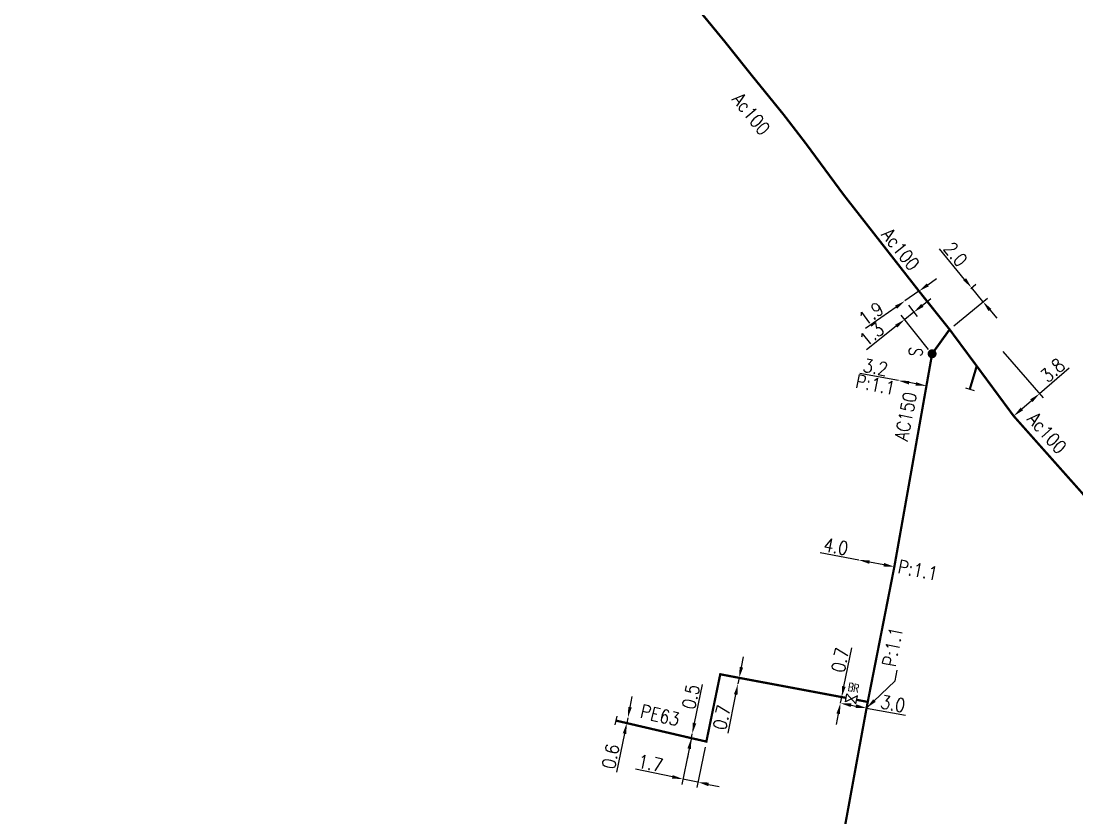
# Model space of a CAD drawing. Header units: millimetres. Extents: x 138988 to 140002, y 128990 to 130001.
# Drawn here: x 139373 to 139490.1, y 129823.9 to 129912.3 of the extents above; entities that cross this region are included whole.
import ezdxf
from ezdxf.enums import TextEntityAlignment as Align

# ---------------------------------------------------------------- set-up
doc = ezdxf.new("R2010")
doc.units = ezdxf.units.MM
doc.header["$PDMODE"] = 34
doc.linetypes.add('L_25_AP', pattern=[2000, 1000, 1000])
doc.linetypes.add('L_25_PE', pattern=[2000, 1000, 1000])
doc.layers.get('0').update_dxf_attribs({"linetype": 'CONTINUOUS'})
doc.layers.get('Defpoints').update_dxf_attribs({"linetype": 'CONTINUOUS'})
for name, color, linetype in [('L_150', 1, 'CONTINUOUS'), ('L_300', 7, 'CONTINUOUS'), ('L_340', 7, 'CONTINUOUS')]:
    doc.layers.add(name, color=color, linetype=linetype)
doc.styles.add('G_ROMANS', font='ROMANS.SHX', dxfattribs={"width": 0.75})
doc.styles.get("Standard").update_dxf_attribs({"font": 'romans.shx', "width": 0.85})
doc.dimstyles.get("Standard").update_dxf_attribs({"dimtxt": 1.5, "dimasz": 1.2, "dimexe": 0.625, "dimexo": 0.625, "dimgap": 0.25, "dimtad": 1, "dimdec": 1, "dimzin": 0, "dimdsep": 46, "dimtxsty": 'Standard', "dimcen": -0.5, "dimadec": 0, "dimazin": 0, "dimtfac": 1, "dimtdec": 1, "dimtmove": 0, "dimatfit": 3, "dimfxl": 0, "dimtolj": 1, "dimtzin": 0, "dimarcsym": 0})

# ---------------------------------------------------------------- blocks, each defined once
blk = doc.blocks.new('*D246')
at = {"layer": 'Defpoints', "color": 0, "linetype": 'Continuous', "transparency": 16777216}
for p in [(139481.52, 129876.06), (139485.99, 129870.93), (139483.12, 129868.44)]:
    blk.add_point(p, dxfattribs=at)
at = {"layer": 'L_150', "color": 0, "linetype": 'Continuous', "lineweight": -2, "transparency": 16777216}
for p, q in [((139481.93, 129875.59), (139486.4, 129870.46)), ((139485.99, 129870.93), (139489.28, 129873.81)), ((139484.03, 129869.23), (139485.08, 129870.15))]:
    blk.add_line(p, q, dxfattribs=at)
at = {"layer": 'L_150', "color": 0, "linetype": 'Continuous', "transparency": 16777216}
for points in [[(139484.95, 129870.3), (139485.21, 129869.99), (139485.99, 129870.93)], [(139483.89, 129869.38), (139484.16, 129869.08), (139483.12, 129868.44)]]:
    blk.add_solid(points, dxfattribs=at)
at = {"layer": 'L_150', "color": 0, "linetype": 'Continuous', "transparency": 16777216, "insert": (139487.43, 129873.52), "char_height": 1.5, "attachment_point": 5, "rotation": 41.0689}
blk.add_mtext('\\A1;3.8', dxfattribs=at)
blk = doc.blocks.new('L_340_07')
at = {"color": 0, "linetype": 'Continuous', "const_width": 0.25, "flags": 128}
blk.add_lwpolyline([(0, 0), (1.25, 0)], dxfattribs=at)
at = {"color": 0, "linetype": 'Continuous', "flags": 128}
blk.add_lwpolyline([(1.25, -0.5), (1.25, 0.5)], dxfattribs=at)
at = {"color": 0, "linetype": 'Continuous', "style": 'G_ROMANS', "width": 0.75, "flags": 3}
for tag, p in [('DEF_LEG', (0.72, -3.47)), ('DEF_COUP', (0.72, -5.97)), ('DEF_TYPE', (0.72, -8.47))]:
    blk.add_attdef(tag, text='', height=1.2, dxfattribs=at).set_placement(p, align=Align.MIDDLE)
blk = doc.blocks.new('*D663')
at = {"layer": 'Defpoints', "color": 0, "linetype": 'Continuous', "transparency": 16777216}
for p in [(139463.9, 129836.57), (139463.9, 129836.57), (139466.8, 129836.04)]:
    blk.add_point(p, dxfattribs=at)
at = {"layer": 'L_150', "color": 0, "linetype": 'Continuous', "lineweight": -2, "transparency": 16777216}
for p, q in [((139465.08, 129836.36), (139465.62, 129836.26)), ((139466.8, 129836.04), (139471.1, 129835.25))]:
    blk.add_line(p, q, dxfattribs=at)
at = {"layer": 'L_150', "color": 0, "linetype": 'Continuous', "transparency": 16777216}
for points in [[(139465.12, 129836.55), (139465.04, 129836.16), (139463.9, 129836.57)], [(139465.66, 129836.46), (139465.58, 129836.06), (139466.8, 129836.04)]]:
    blk.add_solid(points, dxfattribs=at)
at = {"layer": 'L_150', "color": 0, "linetype": 'Continuous', "transparency": 16777216, "insert": (139469.72, 129836.52), "char_height": 1.5, "attachment_point": 5, "rotation": 349.5778}
blk.add_mtext('\\A1;3.0', dxfattribs=at)
blk = doc.blocks.new('*D664')
at = {"layer": 'Defpoints', "color": 0, "linetype": 'Continuous', "transparency": 16777216}
for p in [(139452.53, 129838.71), (139452.53, 129838.71), (139452.67, 129839.39)]:
    blk.add_point(p, dxfattribs=at)
at = {"layer": 'L_150', "color": 0, "linetype": 'Continuous', "lineweight": -2, "transparency": 16777216}
for p, q in [((139452.91, 129840.57), (139453.16, 129841.74)), ((139452.67, 129839.39), (139452.53, 129838.71)), ((139452.28, 129837.53), (139451.4, 129833.25))]:
    blk.add_line(p, q, dxfattribs=at)
at = {"layer": 'L_150', "color": 0, "linetype": 'Continuous', "transparency": 16777216}
for points in [[(139452.72, 129840.61), (139453.11, 129840.53), (139452.67, 129839.39)], [(139452.09, 129837.57), (139452.48, 129837.49), (139452.53, 129838.71)]]:
    blk.add_solid(points, dxfattribs=at)
at = {"layer": 'L_150', "color": 0, "linetype": 'Continuous', "transparency": 16777216, "insert": (139450.74, 129835.01), "char_height": 1.5, "attachment_point": 5, "rotation": 78.2909}
blk.add_mtext('\\A1;0.7', dxfattribs=at)
blk = doc.blocks.new('*D665')
at = {"layer": 'Defpoints', "color": 0, "linetype": 'Continuous', "transparency": 16777216}
for p in [(139463.9, 129836.57), (139463.9, 129836.57), (139464.04, 129837.26)]:
    blk.add_point(p, dxfattribs=at)
at = {"layer": 'L_150', "color": 0, "linetype": 'Continuous', "lineweight": -2, "transparency": 16777216}
for p, q in [((139464.29, 129838.44), (139465.17, 129842.72)), ((139463.9, 129836.57), (139464.04, 129837.26)), ((139463.66, 129835.4), (139463.41, 129834.22))]:
    blk.add_line(p, q, dxfattribs=at)
at = {"layer": 'L_150', "color": 0, "linetype": 'Continuous', "transparency": 16777216}
for points in [[(139464.09, 129838.48), (139464.48, 129838.39), (139464.04, 129837.26)], [(139463.46, 129835.44), (139463.85, 129835.36), (139463.9, 129836.57)]]:
    blk.add_solid(points, dxfattribs=at)
at = {"layer": 'L_150', "color": 0, "linetype": 'Continuous', "transparency": 16777216, "insert": (139463.87, 129841.37), "char_height": 1.5, "attachment_point": 5, "rotation": 78.2909}
blk.add_mtext('\\A1;0.7', dxfattribs=at)
blk = doc.blocks.new('*D666')
at = {"layer": 'Defpoints', "color": 0, "linetype": 'Continuous', "transparency": 16777216}
for p in [(139447.47, 129833.19), (139449.03, 129832.32), (139446.43, 129828.16)]:
    blk.add_point(p, dxfattribs=at)
at = {"layer": 'L_150', "color": 0, "linetype": 'Continuous', "lineweight": -2, "transparency": 16777216}
for p, q in [((139447.35, 129832.58), (139446.31, 129827.55)), ((139448.9, 129831.7), (139447.97, 129827.21)), ((139445.26, 129828.4), (139441.16, 129829.25)), ((139448.1, 129827.82), (139446.43, 129828.16)), ((139449.27, 129827.57), (139450.45, 129827.33))]:
    blk.add_line(p, q, dxfattribs=at)
at = {"layer": 'L_150', "color": 0, "linetype": 'Continuous', "transparency": 16777216}
for points in [[(139445.3, 129828.6), (139445.22, 129828.21), (139446.43, 129828.16)], [(139449.31, 129827.77), (139449.23, 129827.38), (139448.1, 129827.82)]]:
    blk.add_solid(points, dxfattribs=at)
at = {"layer": 'L_150', "color": 0, "linetype": 'Continuous', "transparency": 16777216, "insert": (139442.82, 129829.93), "char_height": 1.5, "attachment_point": 5, "rotation": 348.3121}
blk.add_mtext('\\A1;1.7', dxfattribs=at)
blk = doc.blocks.new('*D667')
at = {"layer": 'Defpoints', "color": 0, "linetype": 'Continuous', "transparency": 16777216}
for p in [(139447.47, 129833.19), (139447.47, 129833.19), (139447.37, 129832.7)]:
    blk.add_point(p, dxfattribs=at)
at = {"layer": 'L_150', "color": 0, "linetype": 'Continuous', "lineweight": -2, "transparency": 16777216}
for p, q in [((139447.72, 129834.37), (139448.6, 129838.65)), ((139447.37, 129832.7), (139447.47, 129833.19)), ((139447.13, 129831.53), (139446.89, 129830.35))]:
    blk.add_line(p, q, dxfattribs=at)
at = {"layer": 'L_150', "color": 0, "linetype": 'Continuous', "transparency": 16777216}
for points in [[(139447.52, 129834.41), (139447.91, 129834.33), (139447.47, 129833.19)], [(139446.93, 129831.57), (139447.32, 129831.49), (139447.37, 129832.7)]]:
    blk.add_solid(points, dxfattribs=at)
at = {"layer": 'L_150', "color": 0, "linetype": 'Continuous', "transparency": 16777216, "insert": (139447.3, 129837.3), "char_height": 1.5, "attachment_point": 5, "rotation": 78.3121}
blk.add_mtext('\\A1;0.5', dxfattribs=at)
blk = doc.blocks.new('*D668')
at = {"layer": 'Defpoints', "color": 0, "linetype": 'Continuous', "transparency": 16777216}
for p in [(139440.2, 129834.37), (139440.32, 129834.96), (139440.32, 129834.96)]:
    blk.add_point(p, dxfattribs=at)
at = {"layer": 'L_340', "color": 0, "linetype": 'Continuous', "lineweight": -2, "transparency": 16777216}
for p, q in [((139440.57, 129836.14), (139440.81, 129837.31)), ((139440.32, 129834.96), (139440.2, 129834.37)), ((139439.96, 129833.2), (139439.07, 129828.92))]:
    blk.add_line(p, q, dxfattribs=at)
at = {"layer": 'L_340', "color": 0, "linetype": 'Continuous', "transparency": 16777216}
for points in [[(139440.37, 129836.18), (139440.76, 129836.1), (139440.32, 129834.96)], [(139439.76, 129833.24), (139440.15, 129833.16), (139440.2, 129834.37)]]:
    blk.add_solid(points, dxfattribs=at)
at = {"layer": 'L_340', "color": 0, "linetype": 'Continuous', "transparency": 16777216, "insert": (139438.41, 129830.67), "char_height": 1.5, "attachment_point": 5, "rotation": 78.3121}
blk.add_mtext('\\A1;0.6', dxfattribs=at)
blk = doc.blocks.new('*D669')
at = {"layer": 'Defpoints', "color": 0, "linetype": 'Continuous', "transparency": 16777216}
for p in [(139465.95, 129852.46), (139465.95, 129852.46), (139469.88, 129851.72)]:
    blk.add_point(p, dxfattribs=at)
at = {"layer": 'L_150', "color": 0, "linetype": 'Continuous', "lineweight": -2, "transparency": 16777216}
for p, q in [((139465.95, 129852.46), (139461.65, 129853.27)), ((139468.7, 129851.95), (139467.13, 129852.24))]:
    blk.add_line(p, q, dxfattribs=at)
at = {"layer": 'L_150', "color": 0, "linetype": 'Continuous', "transparency": 16777216}
for points in [[(139467.16, 129852.44), (139467.09, 129852.05), (139465.95, 129852.46)], [(139468.74, 129852.14), (139468.66, 129851.75), (139469.88, 129851.72)]]:
    blk.add_solid(points, dxfattribs=at)
at = {"layer": 'L_150', "color": 0, "linetype": 'Continuous', "transparency": 16777216, "insert": (139463.4, 129853.96), "char_height": 1.5, "attachment_point": 5, "rotation": 349.3158}
blk.add_mtext('\\A1;4.0', dxfattribs=at)
blk = doc.blocks.new('*D670')
at = {"layer": 'Defpoints', "color": 0, "linetype": 'Continuous', "transparency": 16777216}
for p in [(139470.34, 129872.37), (139470.34, 129872.37), (139473.44, 129871.79)]:
    blk.add_point(p, dxfattribs=at)
at = {"layer": 'L_150', "color": 0, "linetype": 'Continuous', "lineweight": -2, "transparency": 16777216}
for p, q in [((139470.34, 129872.37), (139466.05, 129873.17)), ((139472.26, 129872.01), (139471.52, 129872.15))]:
    blk.add_line(p, q, dxfattribs=at)
at = {"layer": 'L_150', "color": 0, "linetype": 'Continuous', "transparency": 16777216}
for points in [[(139471.56, 129872.34), (139471.49, 129871.95), (139470.34, 129872.37)], [(139472.3, 129872.2), (139472.22, 129871.81), (139473.44, 129871.79)]]:
    blk.add_solid(points, dxfattribs=at)
at = {"layer": 'L_150', "color": 0, "linetype": 'Continuous', "transparency": 16777216, "insert": (139467.79, 129873.86), "char_height": 1.5, "attachment_point": 5, "rotation": 349.4483}
blk.add_mtext('\\A1;3.2', dxfattribs=at)
blk = doc.blocks.new('*D671')
at = {"layer": 'Defpoints', "color": 0, "linetype": 'Continuous', "transparency": 16777216}
for p in [(139472.61, 129882.31), (139471.05, 129881.21), (139471.05, 129881.21)]:
    blk.add_point(p, dxfattribs=at)
at = {"layer": 'L_150', "color": 0, "linetype": 'Continuous', "lineweight": -2, "transparency": 16777216}
for p, q in [((139473.59, 129883), (139474.57, 129883.69)), ((139472.61, 129882.31), (139471.05, 129881.21)), ((139470.07, 129880.52), (139466.69, 129878.15))]:
    blk.add_line(p, q, dxfattribs=at)
at = {"layer": 'L_150', "color": 0, "linetype": 'Continuous', "transparency": 16777216}
for points in [[(139473.47, 129883.16), (139473.7, 129882.83), (139472.61, 129882.31)], [(139469.95, 129880.69), (139470.18, 129880.36), (139471.05, 129881.21)]]:
    blk.add_solid(points, dxfattribs=at)
at = {"layer": 'L_150', "color": 0, "linetype": 'Continuous', "transparency": 16777216, "insert": (139467.31, 129879.81), "char_height": 1.5, "attachment_point": 5, "rotation": 35.086}
blk.add_mtext('\\A1;1.9', dxfattribs=at)
blk = doc.blocks.new('*D672')
at = {"layer": 'Defpoints', "color": 0, "linetype": 'Continuous', "transparency": 16777216}
for p in [(139477.87, 129882.22), (139478.44, 129882.69), (139475.99, 129878.08)]:
    blk.add_point(p, dxfattribs=at)
at = {"layer": 'L_150', "color": 0, "linetype": 'Continuous', "lineweight": -2, "transparency": 16777216}
for p, q in [((139477.68, 129883.61), (139474.9, 129886.99)), ((139478.35, 129882.61), (139478.93, 129883.08)), ((139479.71, 129881.14), (139478.44, 129882.69)), ((139476.47, 129878.47), (139480.2, 129881.54)), ((139480.48, 129880.22), (139481.24, 129879.29))]:
    blk.add_line(p, q, dxfattribs=at)
at = {"layer": 'L_150', "color": 0, "linetype": 'Continuous', "transparency": 16777216}
for points in [[(139477.84, 129883.74), (139477.53, 129883.49), (139478.44, 129882.69)], [(139480.63, 129880.34), (139480.32, 129880.09), (139479.71, 129881.14)]]:
    blk.add_solid(points, dxfattribs=at)
at = {"layer": 'L_150', "color": 0, "linetype": 'Continuous', "transparency": 16777216, "insert": (139476.68, 129886.4), "char_height": 1.5, "attachment_point": 5, "rotation": 309.456}
blk.add_mtext('\\A1;2.0', dxfattribs=at)
blk = doc.blocks.new('L_300_11')
at = {"color": 0, "linetype": 'Continuous', "const_width": 0.497, "flags": 128}
blk.add_lwpolyline([(-0.25, 0, 1), (0.25, 0, 1)], format="xyb", close=True, dxfattribs=at)
at = {"color": 0, "linetype": 'Continuous', "style": 'G_ROMANS', "width": 0.75}
blk.add_text('S', height=1.5, dxfattribs=at).set_placement((0, 1.85), align=Align.MIDDLE)
at = {"color": 0, "linetype": 'Continuous', "width": 0.75, "flags": 3}
for tag, p in [('DEF_LEG', (0, -5)), ('DEF_COUP', (0, -7.5)), ('DEF_TYPE', (0, -10))]:
    blk.add_attdef(tag, text='', height=1.2, dxfattribs=at).set_placement(p, align=Align.MIDDLE)
blk = doc.blocks.new('L_300_03')
at = {"color": 0, "linetype": 'Continuous', "flags": 128}
blk.add_lwpolyline([(-1, 0.75), (1, -0.75), (1, 0.75), (-1, -0.75), (-1, 0.75)], dxfattribs=at)
at = {"color": 0, "linetype": 'Continuous', "width": 0.75}
blk.add_attdef('NUM', text='', height=1.5, dxfattribs=at).set_placement((0, 2.1), align=Align.MIDDLE_CENTER)
at = {"color": 0, "linetype": 'Continuous', "width": 0.75, "flags": 3}
for tag, p in [('DEF_LEG', (0, -5)), ('DEF_COUP', (0, -7.5)), ('DEF_TYPE', (0, -10))]:
    blk.add_attdef(tag, text='', height=1.2, dxfattribs=at).set_placement(p, align=Align.MIDDLE)
blk = doc.blocks.new('*D1254')
at = {"layer": 'Defpoints', "color": 0, "linetype": 'Continuous', "transparency": 16777216}
for p in [(139471.05, 129881.21), (139472.04, 129879.97), (139474.07, 129875.35)]:
    blk.add_point(p, dxfattribs=at)
at = {"layer": 'L_300', "color": 0, "linetype": 'Continuous', "lineweight": -2, "transparency": 16777216}
for p, q in [((139472.98, 129880.72), (139473.92, 129881.47)), ((139473.68, 129875.83), (139470.64, 129879.65)), ((139472.04, 129879.97), (139471.03, 129879.16)), ((139471.44, 129880.73), (139472.43, 129879.48)), ((139470.09, 129878.41), (139466.81, 129875.8))]:
    blk.add_line(p, q, dxfattribs=at)
at = {"layer": 'L_300', "color": 0, "linetype": 'Continuous', "transparency": 16777216}
for points in [[(139472.86, 129880.88), (139473.11, 129880.56), (139472.04, 129879.97)], [(139469.96, 129878.57), (139470.21, 129878.26), (139471.03, 129879.16)]]:
    blk.add_solid(points, dxfattribs=at)
at = {"layer": 'L_300', "color": 0, "linetype": 'Continuous', "transparency": 16777216, "insert": (139467.36, 129877.51), "char_height": 1.5, "attachment_point": 5, "rotation": 38.5875}
blk.add_mtext('\\A1;1.3', dxfattribs=at)

msp = doc.modelspace()

# ---------------------------------------------------------------- linework, layer by layer
at = {"layer": 'L_150', "linetype": 'L_25_AP', "flags": 128}
msp.add_lwpolyline([(139647.33, 129654, 0.25, 0.25, 0), (139631.82, 129671.95, 0.25, 0.25, 0), (139635.32, 129674.88, 0.25, 0.25, 0), (139634.96, 129675.36, 0.25, 0.25, 0), (139631.51, 129679.99, 0.25, 0.25, 0), (139624.51, 129688.76, 0.25, 0.25, 0), (139623.56, 129689.95, 0.25, 0.25, 0), (139622.85, 129690.83, 0.25, 0.25, 0), (139622.65, 129692.94, 0.25, 0.25, 0), (139618.86, 129697.94, 0.25, 0.25, 0), (139595.15, 129730.01, 0.25, 0.25, 0), (139590.78, 129735.81, 0.25, 0.25, 0), (139586.75, 129732.78, 0.25, 0.25, 0), (139585.02, 129735.09, 0.25, 0.25, 0), (139585.02, 129735.09, 0.25, 0.25, 0), (139578.39, 129744.34, 0.25, 0.25, 0), (139576.43, 129747.1, 0.25, 0.25, 0), (139576.43, 129747.1, 0.25, 0.25, 0), (139564.27, 129762.41, 0.25, 0.25, 0), (139550.87, 129779.79, 0.25, 0.25, 0), (139546.55, 129785.17, 0.25, 0.25, 0), (139522.55, 129817.29, 0.25, 0.25, 0), (139503.36, 129843.47, 0.25, 0.25, 0), (139496.47, 129852.27, 0.25, 0.25, 0), (139492.69, 129857.28, 0.25, 0.25, 0), (139490.73, 129859.88, 0.25, 0.25, 0), (139483.12, 129868.44, 0.25, 0.25, 0), (139483.12, 129868.44, 0.25, 0.25, 0), (139479.02, 129873.99, 0.25, 0.25, 0), (139476.01, 129878.05, 0.25, 0.25, 0), (139472.61, 129882.31, 0.25, 0.25, 0), (139472.61, 129882.31, 0.25, 0.25, 0), (139464.26, 129892.99, 0.25, 0.25, 0), (139460.07, 129898.68, 0.25, 0.25, 0), (139457.6, 129901.89, 0.25, 0.25, 0), (139454.1, 129906.2, 0.25, 0.25, 0), (139451.02, 129910.06, 0.25, 0.25, 0), (139446.62, 129915.41, 0.25, 0.25, 0), (139441.42, 129921.63, 0.25, 0.25, 0), (139435.16, 129929.06, 0.25, 0.25, 0), (139432.03, 129932.91, 0.25, 0.25, 0), (139432.03, 129932.91, 0.25, 0.25, 0), (139430.52, 129934.63, 0.25, 0.25, 0), (139429.53, 129933.79, 0.25, 0.25, 0), (139426.05, 129937.95, 0.25, 0.25, 0), (139426.05, 129937.95, 0.25, 0.25, 0), (139421.17, 129943.93, 0.25, 0.25, 0), (139412.52, 129954.03, 0.25, 0.25, 0), (139396.83, 129972.25, 0.25, 0.25, 0), (139388.91, 129981.4, 0.25, 0.25, 0), (139387.36, 129983.5, 0.25, 0.25, 0), (139384.23, 129986.77, 0.25, 0.25, 0), (139377.42, 129994.79, 0.25, 0.25, 0), (139373.93, 129999.1, 0.25, 0.25, 0), (139373.15, 130000, 0, 0, 0)], format="xyseb", dxfattribs=at)
at = {"layer": 'L_150', "linetype": 'L_25_AP', "const_width": 0.25, "flags": 128}
for points in [[(139428.79, 129635.33), (139430.33, 129647.9), (139432.74, 129659.86), (139437.48, 129684.58), (139443.61, 129716.97), (139445.8, 129725.6), (139449.93, 129747.83), (139456.4, 129781.96), (139461.65, 129807.86), (139466.8, 129836.04), (139466.93, 129836.72), (139469.88, 129851.72), (139473.44, 129871.79), (139474.07, 129875.35), (139476.01, 129878.05)], [(139478.61, 129872.62), (139479.02, 129873.99)]]:
    msp.add_lwpolyline(points, dxfattribs=at)
at = {"layer": 'L_150', "linetype": 'L_25_PE', "const_width": 0.25, "flags": 128}
for points in [[(139440.2, 129834.37), (139447.37, 129832.7), (139449.03, 129832.32), (139450.57, 129839.79), (139452.67, 129839.39), (139464.04, 129837.26), (139464.53, 129837.17)], [(139465.71, 129836.95), (139466.93, 129836.72)]]:
    msp.add_lwpolyline(points, dxfattribs=at)

# ---------------------------------------------------------------- block references
at = {"layer": 'L_300', "rotation": 83.19898858745391}
msp.add_blockref('L_300_11', (139474.07, 129875.35), dxfattribs=at)
at = {"layer": 'L_300', "xscale": 0.5999999999999999, "yscale": 0.5999999999999999, "zscale": 0.5999999999999999, "rotation": 349.37198102502}
msp.add_blockref('L_300_03', (139465.12, 129837.06), dxfattribs=at).add_auto_attribs({'NUM': 'BR'})
at = {"layer": 'L_340'}
for p, rotation in [((139478.61, 129872.62), 253.2932326809684), ((139440.2, 129834.37), 166.8676454599669)]:
    msp.add_blockref('L_340_07', p, dxfattribs=dict(at, rotation=rotation))

# ---------------------------------------------------------------- texts
at = {"layer": 'L_150', "linetype": 'Continuous', "width": 0.85}
for s, rotation, p in [('Ac100', 308.5875, (139451.79, 129903.55)), ('Ac100', 308.5875, (139451.79, 129903.55)), ('P:1.1', 348.7932, (139465.46, 129871.62)), ('Ac100', 311.6336, (139484.52, 129868.03)), ('P:1.1', 348.7932, (139470.17, 129851.04))]:
    msp.add_text(s, height=1.5, rotation=rotation, dxfattribs=at).set_placement(p)
for s, rotation, p in [('Ac100', 308.6609, (139470.58, 129886.94)), ('AC150', 78.6945, (139471.13, 129868.41)), ('PE63', 346.8676, (139443.89, 129835.24))]:
    msp.add_text(s, height=1.5, rotation=rotation, dxfattribs=at).set_placement(p, align=Align.MIDDLE)
at = {"layer": 'L_150', "linetype": 'Continuous', "insert": (139470.01, 129840.54), "char_height": 1.5, "attachment_point": 7, "rotation": 79.2139}
msp.add_mtext('P:1.1', dxfattribs=at)

# ---------------------------------------------------------------- dimensions: what is measured, and where the dimension line sits
at = {"layer": 'L_150', "linetype": 'Continuous'}
for base, p1, p2, angle, picture, middle in [((139478.44, 129882.69), (139475.99, 129878.08), (139477.87, 129882.22), 309.456, '*D672', (139475.91, 129885.77)), ((139471.05, 129881.21), (139472.61, 129882.31), (139471.05, 129881.21), 35.086, '*D671', (139467.89, 129878.99)), ((139470.34, 129872.37), (139473.44, 129871.79), (139470.34, 129872.37), 349.4483, '*D670', (139467.6, 129872.88)), ((139485.99, 129870.93), (139483.12, 129868.44), (139481.52, 129876.06), 221.0689, '*D246', (139488.09, 129872.76)), ((139465.95, 129852.46), (139469.88, 129851.72), (139465.95, 129852.46), 349.3158, '*D669', (139463.21, 129852.98)), ((139463.9, 129836.57), (139464.04, 129837.26), (139463.9, 129836.57), 78.2909, '*D665', (139464.85, 129841.16)), ((139452.53, 129838.71), (139452.67, 129839.39), (139452.53, 129838.71), 78.2909, '*D664', (139451.72, 129834.81)), ((139447.47, 129833.19), (139447.37, 129832.7), (139447.47, 129833.19), 258.3121, '*D667', (139448.28, 129837.09)), ((139463.9, 129836.575), (139466.80133, 129836.04134), (139463.9, 129836.575), 349.5778, '*D663', (139469.54108, 129835.53741)), ((139446.43, 129828.16), (139449.03, 129832.32), (139447.47, 129833.19), 348.3121, '*D666', (139442.62, 129828.95))]:
    dim = msp.add_linear_dim(base=base, p1=p1, p2=p2, angle=angle, dimstyle='Standard', dxfattribs=at)
    dim.commit()
    dim.dimension.update_dxf_attribs({"geometry": picture, "text_midpoint": middle, "dimtype": 160})
at = {"layer": 'L_300', "linetype": 'Continuous'}
dim = msp.add_linear_dim(base=(139472.04, 129879.97), p1=(139474.07, 129875.35), p2=(139471.05, 129881.21), angle=218.5875, dimstyle='Standard', dxfattribs=at)
dim.commit()
dim.dimension.update_dxf_attribs({"geometry": '*D1254', "text_midpoint": (139467.98, 129876.73), "dimtype": 160})
at = {"layer": 'L_340', "linetype": 'Continuous'}
dim = msp.add_linear_dim(base=(139440.32, 129834.96), p1=(139440.2, 129834.37), p2=(139440.32, 129834.96), angle=258.3121, dimstyle='Standard', dxfattribs=at)
dim.commit()
dim.dimension.update_dxf_attribs({"geometry": '*D668', "text_midpoint": (139439.39, 129830.47), "dimtype": 160})

# ---------------------------------------------------------------- leaders
at = {"layer": 'L_150', "linetype": 'Continuous'}
msp.add_leader([(139466.8, 129836.04), (139469.99, 129839.07), (139470.21, 129840.24)], dimstyle='Standard', dxfattribs=at)

doc.saveas('drawing.dxf')
